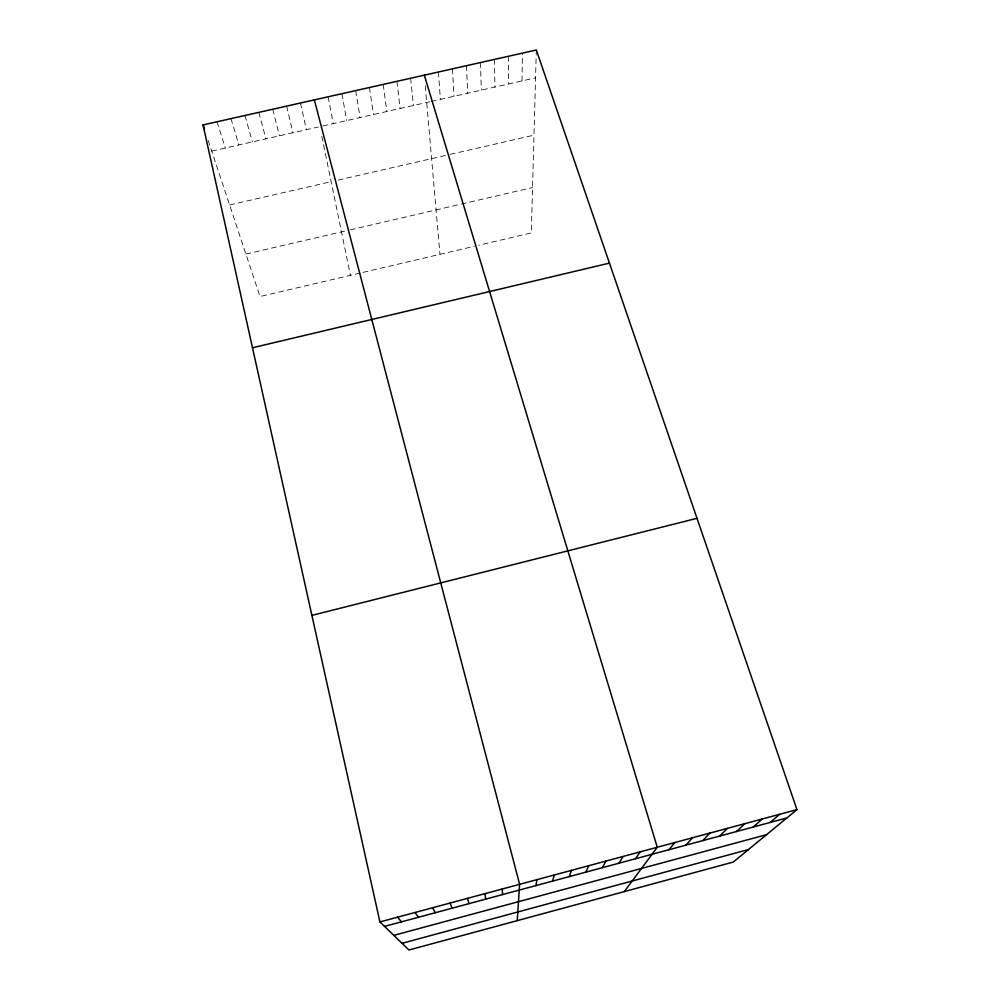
<?xml version="1.0" encoding="UTF-8"?>
<svg xmlns="http://www.w3.org/2000/svg" width="1000" height="1000" viewBox="0 0 1000 1000"><rect width="100%" height="100%" fill="white"/><g stroke="black" fill="none" stroke-linecap="round" stroke-linejoin="round"><path stroke-width="0.75" stroke-dasharray="5 3.75" d="M522.025 80.913L522.4 53.125M536.325 50L531.312 232.913L478.6 245.275M360.238 273.038L260.012 296.537L207.387 138.012M363.05 272.375L474.312 246.287M245.912 254.075L348.9 230.162M350.375 229.825L532.562 187.537M229.613 204.963L331.15 181.688M338.162 180.075L448.75 154.713M450.175 154.388L534 135.162M211.737 151.113L318.337 127M322.812 125.988L429.75 101.788M431.275 101.45L535.562 77.85M217.025 121.775L225.312 148.05M230.987 118.637L238.875 144.975M244.925 115.5L252.413 141.912M258.85 112.375L265.938 138.85M272.75 109.25L279.438 135.8M286.625 106.125L292.925 132.75M300.487 103.012L306.388 129.7M321.825 136.312L350.412 275.338M328.15 96.788L333.263 123.625M341.95 93.688L346.662 120.588M355.737 90.588L360.05 117.562M369.487 87.5L373.425 114.537M383.237 84.412L386.775 111.512M396.95 81.325L400.1 108.5M410.65 78.25L413.413 105.487M425.25 85.787L439.95 254.35M438.4 72.013L440.387 99.388M452.45 68.85L454.038 96.3M466.488 65.7L467.675 93.212M480.5 62.55L481.3 90.125M494.487 59.4L494.888 87.05M508.45 56.262L508.475 83.975"/><path stroke-width="1.5" d="M517.25 920.638L519.625 884.312L314.337 99.9M535.95 885.588L536.938 879.65M552.612 881.087L554.225 875M569.263 876.6L571.475 870.35M585.875 872.125L588.7 865.725M602.45 867.663L605.887 861.087M619.012 863.2L623.038 856.475M635.538 858.737L640.163 851.862M624.288 891.612L657.262 847.262L424.325 75.175M668.988 849.725L674.837 842.525M685.925 845.163L692.387 837.8M702.825 840.6L709.9 833.088M719.7 836.05L727.375 828.375M736.538 831.513L744.825 823.675M753.35 826.988L762.237 818.988M770.125 822.463L779.613 814.312M796.963 809.638L733.288 862.05L408.963 950L379.925 921.938L203.038 124.913L536.325 50L796.963 809.638L379.925 921.938M384.538 926.4L786.875 817.95M393.825 935.362L766.562 834.663M402.038 943.312L748.525 849.513M311.887 615.375L697 518.312M252.5 347.762L609.45 263.125M397.5 917.2L401.488 921.825M415.037 912.475L418.4 917.275M432.55 907.763L435.288 912.725M450.025 903.05L452.137 908.175M203.038 124.913L204.488 129.275M467.475 898.363L468.963 903.637M484.888 893.675L485.75 899.112M502.275 888.988L502.512 894.6"/></g></svg>
